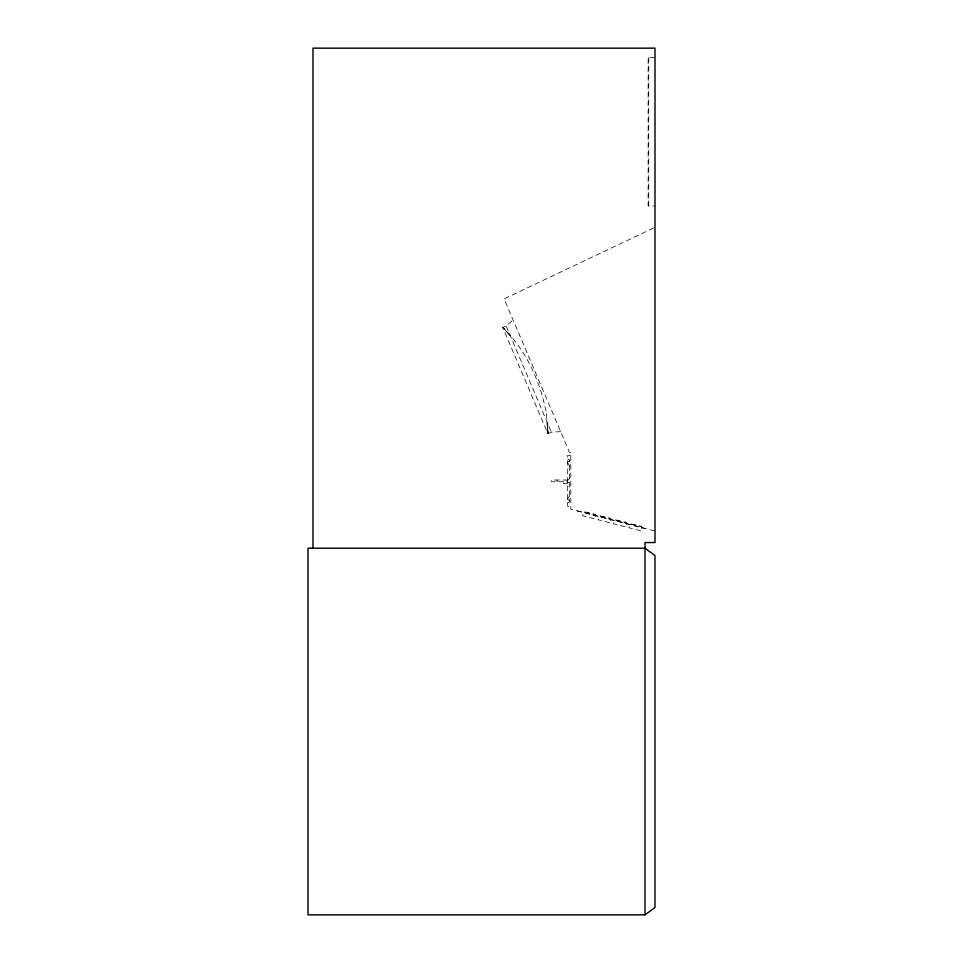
<?xml version="1.0" encoding="UTF-8"?>
<svg xmlns="http://www.w3.org/2000/svg" width="963" height="963" viewBox="0 0 963 963"><rect width="100%" height="100%" fill="white"/><g stroke="black" fill="none" stroke-linecap="round" stroke-linejoin="round"><path stroke-width="0.72" stroke-dasharray="4.82 3.61" d="M577.126 510.847L645.33 528.531M584.673 511.955L595.351 514.374L595.387 519.057L582.459 515.711L584.673 511.955L595.266 514.711M600.13 515.963L610.807 518.383L610.831 523.065L597.915 519.707L600.13 515.963L610.723 518.708M615.574 519.972L626.263 522.391L626.287 527.074L613.359 523.716L615.574 519.972L626.167 522.716M631.03 523.98L641.707 526.388L641.731 531.07L628.815 527.724L631.03 523.98L641.623 526.725M567.689 498.762L569.566 496.077M560.622 431.605L551.402 432.231L547.959 433.699L502.746 327.528L506.189 326.06L513.026 319.848M567.689 462.24L569.566 460.952M569.566 478.731L567.063 479.995L567.063 481.765L569.566 483.053L567.063 481.741M653.624 228.014L504.094 298.867L569.566 452.574L570.806 452.574L570.806 509.21L654.984 531.034M567.689 502.83L569.566 501.952L569.566 459.845L567.689 458.966M654.984 57.419L648.123 57.419L648.123 205.986L654.984 205.986M570.806 455.27L567.689 455.27L567.689 506.514L570.806 506.514M567.689 480.043L551.474 479.995L551.474 481.765L567.689 481.753M567.689 483.498L563.331 483.498L563.331 481.753M509.921 334.931L502.746 327.528C526.292 350.351 540.46 381.757 546.454 413.717M567.689 499.556L569.566 500.844M567.689 463.034L569.566 465.707M506.189 326.06L551.402 432.231M546.466 413.717L547.959 433.699L547.682 423.371M547.429 423.419L547.959 433.699L547.935 433.085M648.749 57.419L648.749 205.986M557.096 480.043L557.096 481.753M548.031 433.085L547.959 433.699L547.153 423.479L548.055 433.085M509.776 335.028L503.264 327.877L509.776 335.028"/><path stroke-width="1.44" d="M645.005 914.85L654.984 907.519L654.984 555.555L645.005 548.212L308.016 548.212L308.016 914.85L645.005 914.85L645.005 542.53L654.984 542.53L654.984 48.15L312.999 48.15L312.999 548.212"/></g></svg>
